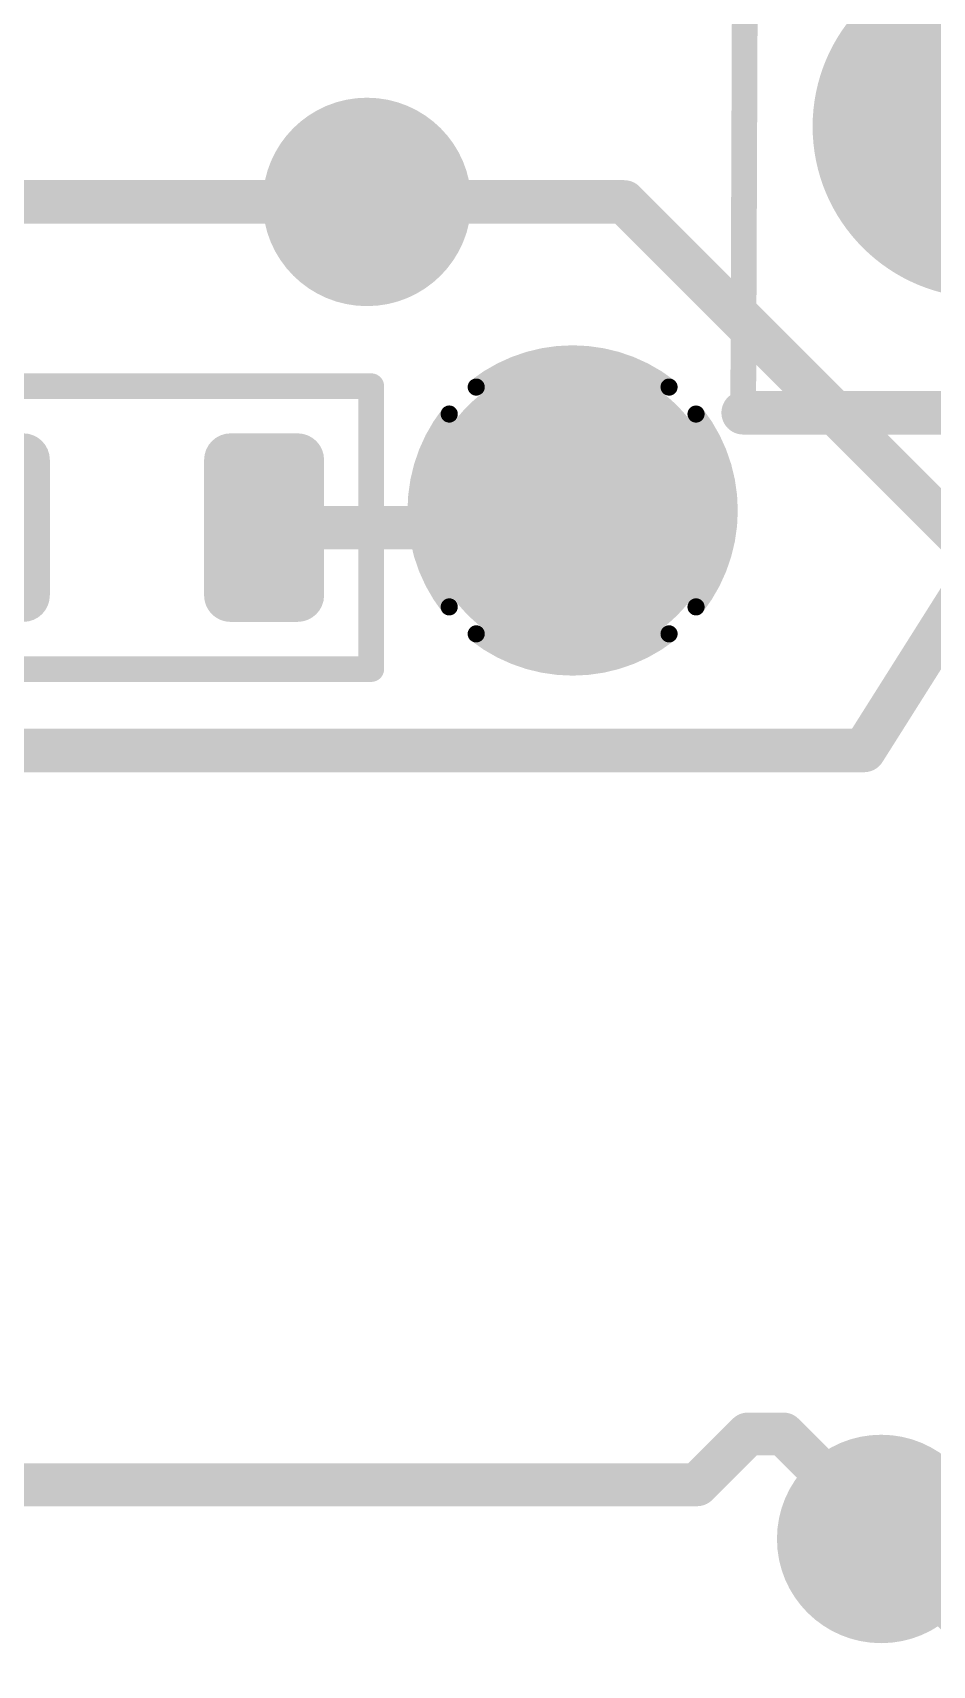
# Model space of a CAD drawing. Extents: x 87 to 200, y 48 to 111.
# Drawn here: x 114.02 to 119.27, y 73.85 to 83.37 of the extents above; entities that cross this region are included whole.
import ezdxf

# ---------------------------------------------------------------- set-up
doc = ezdxf.new("R2010")
doc.units = 0
doc.layers.get('0').update_dxf_attribs({"linetype": 'CONTINUOUS'})
for name, color, linetype in [('BOTTOMLAYER', 5, 'CONTINUOUS'), ('BOTTOMSOLDER', 6, 'CONTINUOUS'), ('INTERNALPLANE1', 76, 'CONTINUOUS'), ('INTERNALPLANE2', 16, 'CONTINUOUS'), ('MULTILAYER', 9, 'CONTINUOUS'), ('TOPLAYER', 1, 'CONTINUOUS'), ('TOPOVERLAY', 2, 'CONTINUOUS'), ('TOPPASTE', 8, 'CONTINUOUS'), ('TOPSOLDER', 216, 'CONTINUOUS'), ('VIAHOLELAYER', 16, 'CONTINUOUS')]:
    doc.layers.add(name, color=color, linetype=linetype)

# ---------------------------------------------------------------- blocks, each defined once
blk = doc.blocks.new('FB_0603_9')
at = {"layer": 'TOPLAYER'}
h = blk.add_hatch(color=1, dxfattribs=at)
edge = h.paths.add_edge_path()
edge.add_arc((-0.995, 0.395), 0.105, 90, 180)
edge.add_line((-1.1, 0.395), (-1.1, -0.395))
edge.add_arc((-0.995, -0.395), 0.105, 180, 270)
edge.add_line((-0.995, -0.5), (-0.605, -0.5))
edge.add_arc((-0.605, -0.395), 0.105, 270, 360)
edge.add_line((-0.5, -0.395), (-0.5, 0.395))
edge.add_arc((-0.605, 0.395), 0.105, 0, 90)
edge.add_line((-0.605, 0.5), (-0.995, 0.5))
h = blk.add_hatch(color=1, dxfattribs=at)
edge = h.paths.add_edge_path()
edge.add_arc((0.605, 0.395), 0.105, 90, 180)
edge.add_line((0.5, 0.395), (0.5, -0.395))
edge.add_arc((0.605, -0.395), 0.105, 180, 270)
edge.add_line((0.605, -0.5), (0.995, -0.5))
edge.add_arc((0.995, -0.395), 0.105, 270, 360)
edge.add_line((1.1, -0.395), (1.1, 0.395))
edge.add_arc((0.995, 0.395), 0.105, 0, 90)
edge.add_line((0.995, 0.5), (0.605, 0.5))
at = {"layer": 'TOPPASTE'}
h = blk.add_hatch(color=8, dxfattribs=at)
edge = h.paths.add_edge_path()
edge.add_arc((-0.995, 0.395), 0.105, 90, 180)
edge.add_line((-1.1, 0.395), (-1.1, -0.395))
edge.add_arc((-0.995, -0.395), 0.105, 180, 270)
edge.add_line((-0.995, -0.5), (-0.605, -0.5))
edge.add_arc((-0.605, -0.395), 0.105, 270, 360)
edge.add_line((-0.5, -0.395), (-0.5, 0.395))
edge.add_arc((-0.605, 0.395), 0.105, 0, 90)
edge.add_line((-0.605, 0.5), (-0.995, 0.5))
h = blk.add_hatch(color=8, dxfattribs=at)
edge = h.paths.add_edge_path()
edge.add_arc((0.605, 0.395), 0.105, 90, 180)
edge.add_line((0.5, 0.395), (0.5, -0.395))
edge.add_arc((0.605, -0.395), 0.105, 180, 270)
edge.add_line((0.605, -0.5), (0.995, -0.5))
edge.add_arc((0.995, -0.395), 0.105, 270, 360)
edge.add_line((1.1, -0.395), (1.1, 0.395))
edge.add_arc((0.995, 0.395), 0.105, 0, 90)
edge.add_line((0.995, 0.5), (0.605, 0.5))
at = {"layer": 'TOPSOLDER'}
h = blk.add_hatch(color=216, dxfattribs=at)
edge = h.paths.add_edge_path()
edge.add_arc((-0.995, 0.395), 0.155, 90, 180)
edge.add_line((-1.15, 0.395), (-1.15, -0.395))
edge.add_arc((-0.995, -0.395), 0.155, 180, 270)
edge.add_line((-0.995, -0.55), (-0.605, -0.55))
edge.add_arc((-0.605, -0.395), 0.155, 270, 360)
edge.add_line((-0.45, -0.395), (-0.45, 0.395))
edge.add_arc((-0.605, 0.395), 0.155, 0, 90)
edge.add_line((-0.605, 0.55), (-0.995, 0.55))
h = blk.add_hatch(color=216, dxfattribs=at)
edge = h.paths.add_edge_path()
edge.add_arc((0.605, 0.395), 0.155, 90, 180)
edge.add_line((0.45, 0.395), (0.45, -0.395))
edge.add_arc((0.605, -0.395), 0.155, 180, 270)
edge.add_line((0.605, -0.55), (0.995, -0.55))
edge.add_arc((0.995, -0.395), 0.155, 270, 360)
edge.add_line((1.15, -0.395), (1.15, 0.395))
edge.add_arc((0.995, 0.395), 0.155, 0, 90)
edge.add_line((0.995, 0.55), (0.605, 0.55))
at = {"layer": 'TOPOVERLAY', "const_width": 0.15}
for points in [[(-1.425, -0.825), (-1.425, 0.825)], [(-1.425, 0.825), (1.425, 0.825)], [(1.425, -0.825), (1.425, 0.825)], [(-1.425, -0.825), (1.425, -0.825)]]:
    blk.add_lwpolyline(points, dxfattribs=at)
at = {"layer": 'TOPOVERLAY', "const_width": 0.075}
for points in [[(-1.4625, 0.825, 1), (-1.3875, 0.825, 1)], [(-1.4625, 0.825, 1), (-1.3875, 0.825, 1)], [(1.3875, 0.825, 1), (1.4625, 0.825, 1)], [(1.3875, 0.825, 1), (1.4625, 0.825, 1)], [(-1.4625, -0.825, 1), (-1.3875, -0.825, 1)], [(-1.4625, -0.825, 1), (-1.3875, -0.825, 1)], [(1.3875, -0.825, 1), (1.4625, -0.825, 1)], [(1.3875, -0.825, 1), (1.4625, -0.825, 1)]]:
    blk.add_lwpolyline(points, format="xyb", close=True, dxfattribs=at)
blk = doc.blocks.new('PLD_8_12')
at = {"layer": 'BOTTOMLAYER'}
h = blk.add_hatch(color=5, dxfattribs=at)
edge = h.paths.add_edge_path()
edge.add_arc((5, -0.5), 1, 180, 360)
edge.add_line((6, -0.5), (6, 0.5))
edge.add_arc((5, 0.5), 1, 0, 180)
edge.add_line((4, 0.5), (4, -0.5))
at = {"layer": 'INTERNALPLANE1'}
h = blk.add_hatch(color=76, dxfattribs=at)
edge = h.paths.add_edge_path()
edge.add_arc((5, 0), 1.008, 0, 360)
at = {"layer": 'INTERNALPLANE2'}
h = blk.add_hatch(color=16, dxfattribs=at)
edge = h.paths.add_edge_path()
edge.add_arc((5, 0), 1.008, 0, 360)
at = {"layer": 'MULTILAYER'}
h = blk.add_hatch(color=9, dxfattribs=at)
edge = h.paths.add_edge_path()
edge.add_arc((5, -0.5), 1, 180, 360)
edge.add_line((6, -0.5), (6, 0.5))
edge.add_arc((5, 0.5), 1, 0, 180)
edge.add_line((4, 0.5), (4, -0.5))
at = {"layer": 'TOPLAYER'}
h = blk.add_hatch(color=1, dxfattribs=at)
edge = h.paths.add_edge_path()
edge.add_arc((5, -0.5), 1, 180, 360)
edge.add_line((6, -0.5), (6, 0.5))
edge.add_arc((5, 0.5), 1, 0, 180)
edge.add_line((4, 0.5), (4, -0.5))
at = {"layer": 'TOPOVERLAY'}
for points, const_width in [([(6.67, -1.905), (6.67, 1.905)], 0.254), ([(6.67, -1.905), (-14.05, -1.825)], 0.15)]:
    blk.add_lwpolyline(points, dxfattribs=dict(at, const_width=const_width))
for points, const_width in [([(6.6065, -1.905, 1), (6.7335, -1.905, 1)], 0.127), ([(6.6325, -1.905, 1), (6.7075, -1.905, 1)], 0.075)]:
    blk.add_lwpolyline(points, format="xyb", close=True, dxfattribs=dict(at, const_width=const_width))

msp = doc.modelspace()

# ---------------------------------------------------------------- hatches: boundary and pattern name
at = {"layer": 'BOTTOMLAYER'}
h = msp.add_hatch(color=5, dxfattribs=at)
edge = h.paths.add_edge_path()
edge.add_arc((115.974, 82.384), 0.25, 0, 360)
h = msp.add_hatch(color=5, dxfattribs=at)
edge = h.paths.add_edge_path()
edge.add_arc((117.174, 80.584), 0.635, 0, 360)
h = msp.add_hatch(color=5, dxfattribs=at)
edge = h.paths.add_edge_path()
edge.add_arc((118.974, 74.584), 0.25, 0, 360)
at = {"layer": 'BOTTOMSOLDER'}
h = msp.add_hatch(color=6, dxfattribs=at)
edge = h.paths.add_edge_path()
edge.add_arc((115.974, 82.384), 0.15, 0, 360)
h = msp.add_hatch(color=6, dxfattribs=at)
edge = h.paths.add_edge_path()
edge.add_arc((117.174, 80.584), 0.4056, 0, 360)
h = msp.add_hatch(color=6, dxfattribs=at)
edge = h.paths.add_edge_path()
edge.add_arc((118.974, 74.584), 0.15, 0, 360)
at = {"layer": 'INTERNALPLANE1'}
h = msp.add_hatch(color=76, dxfattribs=at)
edge = h.paths.add_edge_path()
edge.add_arc((115.974, 82.384), 0.608, 0, 360)
h = msp.add_hatch(color=76, dxfattribs=at)
edge = h.paths.add_edge_path()
edge.add_arc((117.174, 80.584), 0.8636, 0, 360)
h = msp.add_hatch(color=76, dxfattribs=at)
edge = h.paths.add_edge_path()
edge.add_arc((118.974, 74.584), 0.608, 0, 360)
at = {"layer": 'INTERNALPLANE2'}
h = msp.add_hatch(color=16, dxfattribs=at)
edge = h.paths.add_edge_path()
edge.add_arc((115.974, 82.384), 0.608, 0, 360)
h = msp.add_hatch(color=16, dxfattribs=at)
edge = h.paths.add_edge_path()
edge.add_arc((118.974, 74.584), 0.608, 0, 360)
at = {"layer": 'TOPLAYER'}
h = msp.add_hatch(color=1, dxfattribs=at)
edge = h.paths.add_edge_path()
edge.add_arc((115.974, 82.384), 0.25, 0, 360)
h = msp.add_hatch(color=1, dxfattribs=at)
edge = h.paths.add_edge_path()
edge.add_arc((117.174, 80.584), 0.635, 0, 360)
h = msp.add_hatch(color=1, dxfattribs=at)
edge = h.paths.add_edge_path()
edge.add_arc((118.974, 74.584), 0.25, 0, 360)
at = {"layer": 'TOPSOLDER'}
h = msp.add_hatch(color=216, dxfattribs=at)
edge = h.paths.add_edge_path()
edge.add_arc((115.974, 82.384), 0.15, 0, 360)
h = msp.add_hatch(color=216, dxfattribs=at)
edge = h.paths.add_edge_path()
edge.add_arc((117.174, 80.584), 0.4056, 0, 360)
h = msp.add_hatch(color=216, dxfattribs=at)
edge = h.paths.add_edge_path()
edge.add_arc((118.974, 74.584), 0.15, 0, 360)
at = {"layer": 'VIAHOLELAYER'}
h = msp.add_hatch(color=16, dxfattribs=at)
edge = h.paths.add_edge_path()
edge.add_arc((115.974, 82.384), 0.1, 0, 360)
h = msp.add_hatch(color=16, dxfattribs=at)
edge = h.paths.add_edge_path()
edge.add_arc((117.174, 80.584), 0.3556, 0, 360)
h = msp.add_hatch(color=16, dxfattribs=at)
edge = h.paths.add_edge_path()
edge.add_arc((118.974, 74.584), 0.1, 0, 360)

# ---------------------------------------------------------------- linework, layer by layer
at = {"layer": 'BOTTOMLAYER'}
for points, const_width in [([(115.974, 82.384), (117.474, 82.384)], 0.254), ([(117.474, 82.384), (121.474, 78.384)], 0.254), ([(117.9, 74.9), (118.1964, 75.1964)], 0.25), ([(118.1964, 75.1964), (118.4036, 75.1964)], 0.25), ([(118.4036, 75.1964), (118.974, 74.626)], 0.25), ([(106.2464, 74.9), (117.9, 74.9)], 0.25), ([(118.974, 74.584), (118.974, 74.626)], 0.25)]:
    msp.add_lwpolyline(points, dxfattribs=dict(at, const_width=const_width))
for points, const_width in [([(115.9105, 82.384, 1), (116.0375, 82.384, 1)], 0.127), ([(117.4105, 82.384, 1), (117.5375, 82.384, 1)], 0.127), ([(117.4105, 82.384, 1), (117.5375, 82.384, 1)], 0.127), ([(118.1339, 75.1964, 1), (118.2589, 75.1964, 1)], 0.125), ([(118.1339, 75.1964, 1), (118.2589, 75.1964, 1)], 0.125), ([(118.3411, 75.1964, 1), (118.466, 75.1964, 1)], 0.125), ([(118.3411, 75.1964, 1), (118.466, 75.1964, 1)], 0.125), ([(117.8375, 74.9, 1), (117.9625, 74.9, 1)], 0.125), ([(117.8375, 74.9, 1), (117.9625, 74.9, 1)], 0.125), ([(118.9115, 74.626, 1), (119.0365, 74.626, 1)], 0.125), ([(118.9115, 74.626, 1), (119.0365, 74.626, 1)], 0.125), ([(118.9115, 74.584, 1), (119.0365, 74.584, 1)], 0.125)]:
    msp.add_lwpolyline(points, format="xyb", close=True, dxfattribs=dict(at, const_width=const_width))
at = {"layer": 'INTERNALPLANE2', "const_width": 0.1}
for points in [[(116.6115, 81.3039, -0.344328), (117.7365, 81.3039)], [(116.4541, 80.0215, -0.344328), (116.4541, 81.1465)], [(117.8939, 81.1465, -0.344328), (117.8939, 80.0215)], [(117.7365, 79.8641, -0.344328), (116.6115, 79.8641)]]:
    msp.add_lwpolyline(points, format="xyb", dxfattribs=at)
at = {"layer": 'INTERNALPLANE2', "const_width": 0.05}
for points in [[(116.5865, 81.3039, 1), (116.6365, 81.3039, 1)], [(117.7115, 81.3039, 1), (117.7615, 81.3039, 1)], [(116.4291, 81.1465, 1), (116.4791, 81.1465, 1)], [(117.8689, 81.1465, 1), (117.9189, 81.1465, 1)], [(116.4291, 80.0215, 1), (116.4791, 80.0215, 1)], [(117.8689, 80.0215, 1), (117.9189, 80.0215, 1)], [(116.5865, 79.8641, 1), (116.6365, 79.8641, 1)], [(117.7115, 79.8641, 1), (117.7615, 79.8641, 1)]]:
    msp.add_lwpolyline(points, format="xyb", close=True, dxfattribs=at)
at = {"layer": 'TOPLAYER', "const_width": 0.254}
for points in [[(112.474, 82.384), (115.974, 82.384)], [(118.874, 79.184), (120.074, 81.084)], [(117.074, 80.484), (117.174, 80.584)], [(115.374, 80.484), (117.074, 80.484)], [(111.374, 79.184), (118.874, 79.184)], [(118.974, 74.584), (122.874, 70.684)]]:
    msp.add_lwpolyline(points, dxfattribs=at)
at = {"layer": 'TOPLAYER', "const_width": 0.127}
for points in [[(115.9105, 82.384, 1), (116.0375, 82.384, 1)], [(117.1105, 80.584, 1), (117.2375, 80.584, 1)], [(115.3105, 80.484, 1), (115.4375, 80.484, 1)], [(117.0105, 80.484, 1), (117.1375, 80.484, 1)], [(117.0105, 80.484, 1), (117.1375, 80.484, 1)], [(118.8105, 79.184, 1), (118.9375, 79.184, 1)], [(118.8105, 79.184, 1), (118.9375, 79.184, 1)], [(118.9105, 74.584, 1), (119.0375, 74.584, 1)]]:
    msp.add_lwpolyline(points, format="xyb", close=True, dxfattribs=at)

# ---------------------------------------------------------------- block references
for name, p, rotation in [('PLD_8_12', (120.074, 87.824), 270), ('FB_0603_9', (114.574, 80.484), 360)]:
    msp.add_blockref(name, p, dxfattribs=dict(rotation=rotation))

doc.saveas('drawing.dxf')
